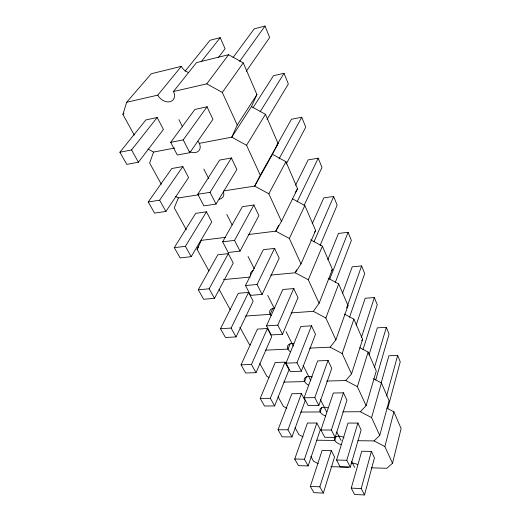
<?xml version="1.0" encoding="UTF-8"?>
<svg xmlns="http://www.w3.org/2000/svg" width="521" height="521" viewBox="0 0 521 521"><rect width="100%" height="100%" fill="white"/><g stroke="black" fill="none" stroke-linecap="round" stroke-linejoin="round"><path stroke-width="0.78" d="M371.427 467.838L386.862 468.281L392.528 463.234L401.118 428.549L393.915 411.857L386.973 408.203M392.528 463.234L384.869 446.562L393.915 411.857M364.498 494.95L374.456 457.855L371.388 451.42L361.229 488.542L364.498 494.95L354.58 494.501L351.252 488.125L361.737 451.245L371.727 451.427M387.67 408.672L400.245 361.854L397.66 355.446L388.868 355.791L381.144 382.942M357.92 440.707L374.039 440.909L379.744 435.387L389.089 400.682L381.424 382.928L373.531 378.754M386.562 395.999L397.66 355.446M379.744 435.387L371.577 417.608L381.424 382.928M350.294 467.135L361.138 429.942L357.868 423.085L346.804 460.29L350.294 467.135L340.135 466.842L336.586 460.036L347.989 423.072L358.214 423.085M375.7 380.017L389.076 334.124L386.348 327.338L377.354 327.852L369.011 354.905M342.746 411.824L360.369 411.727L366.1 405.67L376.286 371.024L368.113 352.098L359.764 347.657M374.325 367.748L386.348 327.338M134.288 135.115L122.93 114.451L126.636 102.285L151.279 73.741L181.373 66.336A9.482 7.34 43.7 0 0 188.511 72.465M366.1 405.67L357.373 386.673L368.113 352.098M323.32 493.074L334.573 456.956L331.291 450.672L322.102 450.502L310.347 486.419L313.896 492.645L323.32 493.074L319.822 486.816L331.291 450.672M335.114 437.386L346.934 400.167L343.443 392.847L331.369 430.053L335.114 437.386L324.7 437.275L320.897 429.994L333.316 393.023L343.795 392.841M362.994 349.624L377.25 304.752L374.352 297.556L365.162 298.253L356.13 325.143M335.993 436.598L334.782 440.427L316.566 440.206M326.641 381.033L345.768 380.551L351.519 373.902L362.636 339.399L353.902 319.178L344.414 314.104M361.327 337.719L374.352 297.556M308.145 465.924L320.337 429.714L316.846 423.032L307.455 423.019L294.73 459.008L298.507 465.644L308.145 465.924L304.414 459.248L316.846 423.032M351.519 373.902L342.173 353.551L353.902 319.178M321.763 407.363L320.187 411.955L300.754 412.065M318.832 405.494L331.753 368.34L328.009 360.499L314.814 397.627L318.832 405.494L308.158 405.598L304.075 397.783L317.641 360.897L328.373 360.486M349.493 317.322L364.7 273.584L361.62 265.944L352.222 266.837L342.427 293.492M309.487 348.126L330.125 347.168L335.889 339.861L348.041 305.599L338.696 283.952L328.152 278.279M346.66 308.041L361.62 265.944M174.633 148.049L153.565 152.06L149.631 163.027L161.295 184.252M291.949 436.937L305.176 400.708L301.451 393.576L291.851 393.746L278.051 429.747L282.089 436.839L291.949 436.937L287.957 429.805L301.451 393.576M306.569 376.364L304.616 381.587L283.743 382.108M335.889 339.861L325.853 317.999L338.696 283.952M301.34 371.226L315.485 334.248L311.467 325.833L297.016 362.753L301.34 371.226L290.392 371.577L286.003 363.163L300.838 326.478L311.845 325.807M335.407 282.161L351.356 240.448L348.08 232.314L338.468 233.441L327.82 259.771M291.174 312.88L313.342 311.33L319.093 303.281L332.411 269.396L322.382 246.166L310.659 239.823M329.734 279.178L348.08 232.314M274.613 405.924L289.005 369.754L285.02 362.141L275.205 362.512L260.2 398.435L264.531 406.028L274.613 405.924L270.34 398.285L285.02 362.141M290.099 343.932L287.976 349.122L265.658 350.158M198.475 194.821L178.39 197.934L174.268 207.853L186.349 229.833M319.093 303.281L308.289 279.751L322.382 246.166M282.493 334.3L298.012 297.628L293.694 288.575L277.823 325.156L282.493 334.3L271.259 334.931L266.524 325.859L282.799 289.5L294.078 288.543M320.083 245.469L337.146 205.157L333.655 196.482L323.815 197.863L312.222 223.756M313.981 241.816L333.655 196.482M256.026 372.671L271.702 336.657L267.442 328.497L257.4 329.103L241.06 364.843L245.704 372.997L256.026 372.671L251.441 364.459L267.442 328.497M270.77 275.108L295.277 272.77L301.008 263.88L315.628 230.523L304.844 205.528L292.613 198.866M296.586 269.806L295.277 272.77L308.289 279.751M272.789 308.465L270.145 314.339L245.593 316.052M126.636 102.285L157.778 95.128A9.977 7.431 41.7 0 0 169.879 101.725A9.977 7.431 41.7 0 0 173.486 91.52L196.521 62.605L228.602 54.712L243.261 62.878L256.944 94.568L237.257 125.027L231.767 137.179L199.315 143.353M223.854 190.881L254.684 186.101L260.285 175.186L246.563 145.287L231.767 137.179L251.441 106.558L256.944 94.568M301.008 263.88L289.344 238.475L304.844 205.528M262.122 294.398L279.197 258.188L274.541 248.426L257.068 284.492L262.122 294.398L250.594 295.355L245.469 285.541L263.359 249.683L274.932 248.38M304.049 205.495L321.978 167.482L318.24 158.208L308.171 159.888L295.531 185.215M208.941 270.94L197.068 249.338L201.347 240.35L225.541 237.361M236.039 336.911L253.16 301.177L248.582 292.418L238.305 293.29L220.474 328.725L225.476 337.504L236.039 336.911L231.103 328.067L248.582 292.418M297.12 201.816L318.24 158.208M278.657 225.346L275.785 231.155L248.133 234.567M289.344 238.475L275.785 231.155L281.464 221.314L297.563 188.674L285.925 161.705L272.483 154.333L278.064 143.496L265.463 114.307L251.441 106.558M214.496 298.357L233.239 263.046L228.309 253.623L217.791 254.808L198.28 289.78L203.678 299.256L214.496 298.357L209.155 288.803L228.309 253.623M240.038 251.135L258.878 215.603L253.838 205.04L234.548 240.383L222.643 241.822L228.205 252.477L240.038 251.135L234.548 240.383M286.14 164.174L305.749 127.189L301.75 117.251L291.434 119.257L276.436 145.978M281.464 221.314L268.829 193.799L285.925 161.705M279.015 158.905L301.75 117.251M260.285 175.186L278.064 143.496M272.483 154.333L254.684 186.101L268.829 193.799M222.643 241.822L242.369 206.674L254.241 204.981M295.153 192.881L297.563 188.674M197.068 249.338L198.69 246.596M191.194 256.664L211.767 221.972L206.453 211.8L195.688 213.33L174.275 247.664L180.123 257.921L191.194 256.664L185.411 246.322L206.453 211.8M216.02 204.082L236.866 169.468L231.396 158L210.035 192.36L197.811 194.261L203.867 205.867L216.02 204.082L210.035 192.36M266.999 119.433L288.347 83.979L284.056 73.311L273.492 75.695L252.906 107.945M246.563 145.287L265.463 114.307M260.083 111.865L284.056 73.311M314.326 232.581L315.628 230.523M197.811 194.261L219.628 160.077L231.812 157.928M165.925 211.448L188.569 177.583L182.812 166.57L171.793 168.511L148.231 201.972L154.581 213.109L165.925 211.448L159.634 200.194L182.812 166.57M189.794 152.712L212.946 119.322L206.987 106.838L183.242 139.882L170.693 142.331L177.322 155.024L189.794 152.712L183.242 139.882M246.179 71.384L269.65 37.532L265.026 26.05L254.196 28.857L233.03 57.623M331.538 270.646L332.411 269.396M237.257 125.027L222.291 92.425L243.261 62.878M239.601 61.432L265.026 26.05M170.693 142.331L194.906 109.423L207.41 106.746M173.486 91.52L206.791 83.861L228.602 54.712M138.41 162.22L163.425 129.469L157.173 117.505L145.893 119.921L119.882 152.223L126.805 164.369L138.41 162.22L131.553 149.95L157.173 117.505M218.247 57.668L225.092 48.707L220.22 37.655L210.015 40.299L185.118 71.214M347.097 306.836L348.041 305.599M201.236 61.693L220.22 37.655M157.778 95.128L181.373 66.336M361.607 340.63L362.636 339.399M122.93 114.451L123.972 113.226M119.882 152.223L131.553 149.95M148.231 201.972L159.634 200.194M174.275 247.664L185.411 246.322M223.418 279.614L250.21 277.061M198.28 289.78L209.155 288.803M245.469 285.541L257.068 284.492M220.474 328.725L231.103 328.067M266.524 325.859L277.823 325.156M241.06 364.843L251.441 364.459M286.003 363.163L297.016 362.753M260.2 398.435L270.34 398.285M304.075 397.783L314.814 397.627M278.051 429.747L287.957 429.805M320.897 429.994L331.369 430.053M294.73 459.008L304.414 459.248M336.586 460.036L346.804 460.29M330.894 466.673L348.49 467.174M310.347 486.419L319.822 486.816M351.252 488.125L361.229 488.542M318.266 463.664L313.512 461.209L310.855 456.37M303.131 436.852L298.93 434.67L295.055 427.63M286.81 408.217L283.417 406.445L278.09 396.755M268.992 377.478L266.889 376.37L259.849 363.567M374.039 440.909L384.869 446.562M250.608 344.98L249.24 344.257L239.888 327.253M360.369 411.727L371.577 417.608M345.768 380.551L357.373 386.673M330.125 347.168L342.173 353.551M313.342 311.33L325.853 317.999M175.531 196.397L178.39 197.934M147.892 148.986L153.565 152.06M206.791 83.861L222.291 92.425M219.022 289.279L230.347 309.891M178.879 119.628L182.539 126.864M203.828 168.98L208.745 178.71M226.811 214.45L232.145 224.994M248.055 256.475L254.241 268.706M267.748 295.427L274.17 308.126A7.9 5.197 23.8 0 0 271.135 315.791M286.055 331.643L293.382 346.139M303.118 365.39L310.855 380.708M320.448 399.672L326.634 411.916M336.774 431.974L341.086 440.505M351.512 461.137L354.658 467.357M198.045 141.38A9.411 6.936 36.6 0 1 199.048 150.543A9.411 6.936 36.6 0 1 189.716 151.65M341.574 444.673A6.955 3.947 19 0 1 334.515 438.233A6.955 3.947 19 0 1 344.023 437.458M351.043 463.332A6.766 3.693 18.3 0 1 357.588 464.563M223.346 191.637A8.935 6.454 32.3 0 1 219.146 199.282M250.432 275.381A8.199 5.581 26 0 1 253.226 270.542M325.436 415.934A7.164 4.214 19.8 0 1 319.868 409.604A7.164 4.214 19.8 0 1 327.846 407.845M308.321 385.019A7.385 4.513 20.8 0 1 304.446 378.507A7.385 4.513 20.8 0 1 312.366 377.009M290.23 351.721A7.626 4.839 22.1 0 1 287.722 345.807A7.626 4.839 22.1 0 1 293.89 343.56"/></g></svg>
